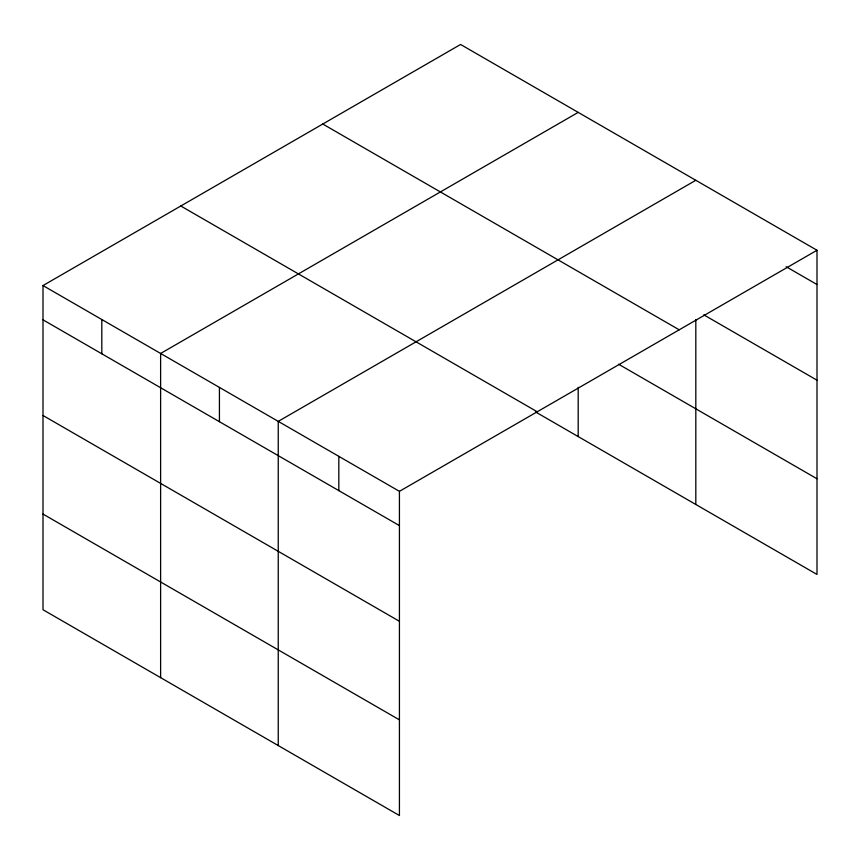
<?xml version="1.0" encoding="UTF-8"?>
<svg xmlns="http://www.w3.org/2000/svg" width="860" height="860" viewBox="0 0 860 860"><rect width="100%" height="100%" fill="white"/><g stroke="black" fill="none" stroke-linecap="round" stroke-linejoin="round"><path stroke-width="1.29" d="M43 285.563L399.427 491.339L399.427 815.527L43 609.74L43 285.563L460.573 44.473L817 250.26L817 574.437L535.533 411.94M578.189 112.38L160.616 353.471L160.616 677.648M695.815 180.288L278.242 421.378L278.242 745.555M399.427 491.339L817 250.26M786.137 266.707L817 284.531M703.813 314.857L817 380.195M322.769 124.033L679.196 329.81M618.555 364.199L817 478.773M180.804 206.002L537.231 411.779M43 319.834L399.427 525.611M43 415.498L399.427 621.286M43 514.076L399.427 719.852M695.815 319.554L695.815 504.476M578.189 387.409L578.189 436.568M338.829 456.359L338.829 490.63M219.429 387.419L219.429 421.69M101.813 319.512L101.813 353.783"/></g></svg>
